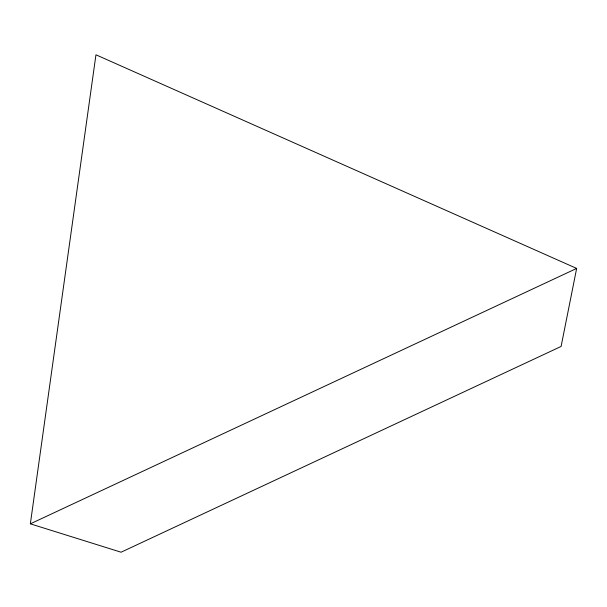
<?xml version="1.0" encoding="UTF-8"?>
<svg xmlns="http://www.w3.org/2000/svg" width="607" height="607" viewBox="0 0 607 607"><rect width="100%" height="100%" fill="white"/><g stroke="black" fill="none" stroke-linecap="round" stroke-linejoin="round"><path stroke-width="0.91" d="M30.35 523.841L95.952 54.789L576.65 268.423L561.096 346.445L121.074 552.211L30.35 523.841L576.65 268.423"/></g></svg>
